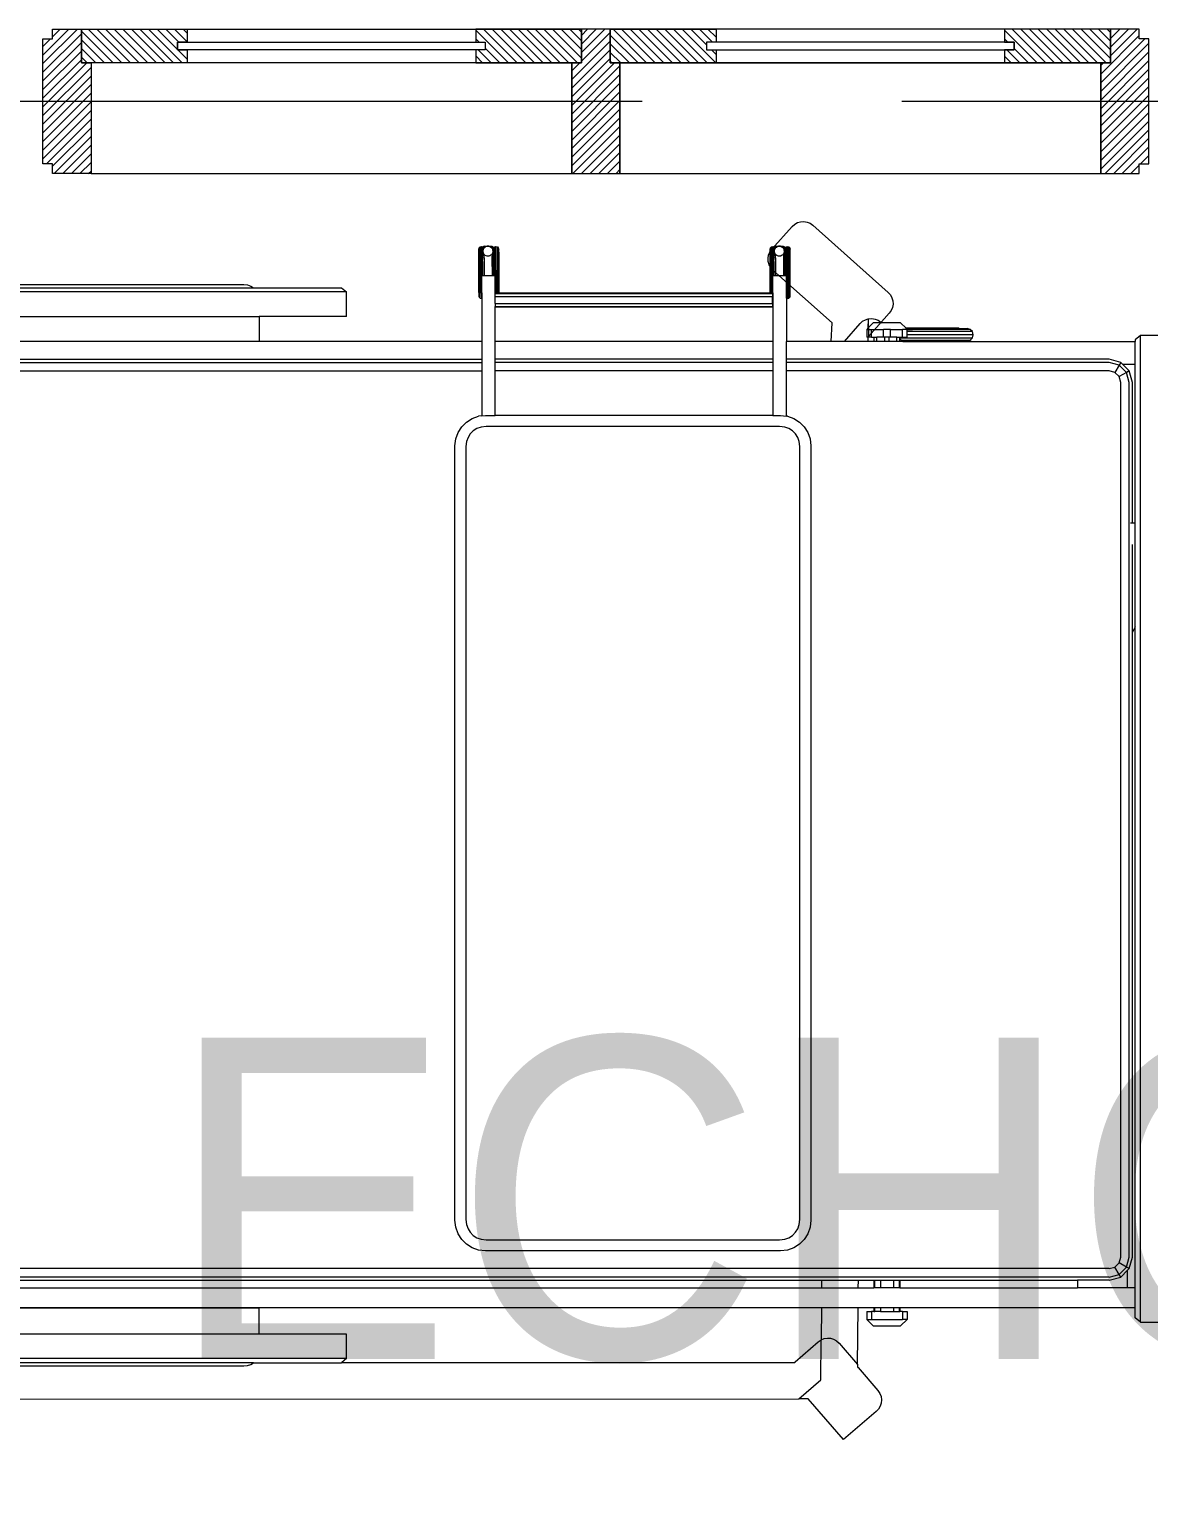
# Model space of a CAD drawing. Header units: millimetres. Extents: x -280308 to 6402717, y -14 to 2073074.
# Drawn here: x 28180 to 29344, y 755531 to 757049 of the extents above; entities that cross this region are included whole.
import ezdxf
from ezdxf.enums import TextEntityAlignment as Align

# ---------------------------------------------------------------- set-up
doc = ezdxf.new("R2010")
doc.units = ezdxf.units.MM
doc.linetypes.add('ACAD_ISO08W100', pattern=[36, 24, -3, 6, -3])
doc.layers.get('0').update_dxf_attribs({"lineweight": 0})
for name, color, linetype, lineweight in [('_Door & Window', 1, 'Continuous', 0), ('A-ANNOTATION', 144, 'Continuous', 0), ('A-Furn', 250, 'Continuous', 0), ('A-FURN-EQPM', 177, 'Continuous', 0)]:
    doc.layers.add(name, color=color, linetype=linetype, lineweight=lineweight)
doc.layers.add('A-TEXT', color=254, linetype='Continuous')
doc.styles.add('Annotative', font='arial.ttf', dxfattribs={"height": 1.25})
doc.styles.get("Standard").update_dxf_attribs({"font": 'arial.ttf'})
pattern_1 = [(315, (-30281.9954, -3445.239), (4.490128, 4.490128), [])]
pattern_2 = [(315, (-30681.9954, -2840.6916), (4.490128, 4.490128), [])]

# ---------------------------------------------------------------- blocks, each defined once
blk = doc.blocks.new('*U539')
at = {"layer": 'A-ANNOTATION', "linetype": 'ACAD_ISO08W100', "ltscale": 0.25}
blk.add_lwpolyline([(0, -7.6411), (0, -228.3482)], dxfattribs=at)
at = {"layer": 'A-TEXT'}
blk.add_attdef('N', text='', height=0.9, dxfattribs=at).set_placement((0, 2.75), align=Align.MIDDLE_CENTER)
blk = doc.blocks.new('A$Cf37525da')
at = {"color": 124, "xscale": -360.0000000000001, "yscale": 360.0000000000001, "zscale": 360.0000000000001, "rotation": 270}
blk.add_blockref('*U539', (4643.8, 0), dxfattribs=at)
blk = doc.blocks.new('A$C89b419f8')
at = {"color": 0, "linetype": 'ByBlock', "lineweight": -2}
for p, q in [((1687.2, 1394.8), (1690.2, 1396.5)), ((1690.2, 1396.5), (1693.4, 1397.4)), ((1693.4, 1397.4), (1696.8, 1397.6)), ((1696.8, 1397.6), (1700.1, 1397.1)), ((1700.1, 1397.1), (1703.3, 1395.8)), ((1663.4, 1368.8), (1684.5, 1392.5)), ((1684.5, 1392.5), (1687.2, 1394.8)), ((1703.3, 1395.8), (1706.2, 1393.7)), ((1706.2, 1393.7), (1784.4, 1324)), ((1358.6, 1365.8), (1358.3, 1365.6)), ((1358.6, 1369), (1359, 1370.2)), ((1358.6, 1368.9), (1358.6, 1369)), ((1358.6, 1368.8), (1358.6, 1368.9)), ((1358.6, 1365.8), (1358.6, 1368.8)), ((1358.7, 1324), (1358.6, 1365.8)), ((1359, 1370.3), (1360, 1371.3)), ((1359, 1370.2), (1359, 1370.3)), ((1359.1, 1319.3), (1359, 1370.2)), ((1360, 1371.3), (1361.4, 1371.7)), ((1360.1, 1318.1), (1360, 1371.3)), ((1361.4, 1323.4), (1361.4, 1371.7)), ((1361.4, 1371.7), (1362.7, 1371.3)), ((1362.7, 1371.3), (1363, 1371.1)), ((1362.8, 1341.6), (1362.7, 1371.3)), ((1364.2, 1372.1), (1363, 1371.2)), ((1363, 1371.2), (1363, 1371.1)), ((1363, 1371.1), (1363, 1371)), ((1363, 1370.2), (1363, 1370.9)), ((1363, 1369.8), (1363, 1368.7)), ((1363, 1368.2), (1363, 1361.6)), ((1363.2, 1367.8), (1363.5, 1368.8)), ((1363.2, 1366.9), (1363.2, 1367.8)), ((1363.2, 1366.9), (1363.2, 1366.8)), ((1363.3, 1365.8), (1363.2, 1366.8)), ((1363.5, 1364.9), (1363.3, 1365.8)), ((1363.5, 1368.8), (1364, 1369.7)), ((1364.2, 1369.9), (1364, 1369.7)), ((1364.2, 1372.1), (1372.4, 1372.1)), ((1364.2, 1370), (1364.2, 1372.1)), ((1364.2, 1370), (1364.7, 1370.5)), ((1364.2, 1369.9), (1364.7, 1370.5)), ((1364.2, 1369.9), (1364.2, 1370)), ((1364.7, 1370.5), (1365.4, 1371.1)), ((1366.3, 1371.6), (1365.4, 1371.1)), ((1367.3, 1371.9), (1366.3, 1371.6)), ((1368.3, 1372), (1367.3, 1371.9)), ((1369.3, 1371.9), (1368.3, 1372)), ((1369.3, 1371.9), (1370.3, 1371.6)), ((1370.3, 1371.6), (1371.2, 1371.1)), ((1371.2, 1371.1), (1372, 1370.5)), ((1372, 1370.5), (1372.4, 1369.9)), ((1372.4, 1372.1), (1373.7, 1371.2)), ((1372.4, 1372.1), (1372.4, 1371.6)), ((1372.4, 1370), (1372.4, 1371.6)), ((1372.4, 1369.9), (1372.4, 1370)), ((1372.6, 1369.7), (1372.4, 1370)), ((1372.4, 1369.9), (1372.6, 1369.7)), ((1372.6, 1369.7), (1373.1, 1368.8)), ((1373.1, 1368.8), (1373.4, 1367.9)), ((1373.4, 1365.8), (1373.1, 1364.9)), ((1373.5, 1366.8), (1373.4, 1367.9)), ((1373.5, 1366.8), (1373.4, 1365.8)), ((1373.7, 1366.4), (1373.7, 1371.2)), ((1373.7, 1341.6), (1373.7, 1366.4)), ((1373.7, 1366.4), (1373.9, 1366.4)), ((1373.9, 1369), (1374.3, 1370.2)), ((1373.9, 1366.4), (1373.9, 1369)), ((1373.9, 1341.6), (1373.9, 1366.4)), ((1374.3, 1370.4), (1375.3, 1371.4)), ((1374.3, 1370.2), (1374.3, 1370.4)), ((1374.3, 1341.6), (1374.3, 1370.2)), ((1375.3, 1371.4), (1376.6, 1371.7)), ((1375.3, 1341.6), (1375.3, 1371.4)), ((1376.6, 1371.7), (1378, 1371.4)), ((1376.7, 1323.3), (1376.6, 1371.7)), ((1378, 1371.4), (1379, 1370.4)), ((1378.1, 1323.3), (1378, 1371.4)), ((1379, 1370.2), (1379, 1370.4)), ((1379.1, 1323.3), (1379, 1370.2)), ((1379, 1370.2), (1379.4, 1369)), ((1379.4, 1369), (1379.4, 1368.9)), ((1379.4, 1368.9), (1379.4, 1368.8)), ((1379.4, 1365.7), (1379.4, 1368.8)), ((1379.4, 1365.7), (1379.5, 1324.1)), ((1379.4, 1365.7), (1379.5, 1365.7)), ((1660, 1362.7), (1661.3, 1365.9)), ((1661.3, 1365.9), (1663.4, 1368.8)), ((1661.6, 1365.8), (1661.3, 1365.6)), ((1661.6, 1369), (1662, 1370.2)), ((1661.7, 1368.9), (1661.6, 1369)), ((1661.6, 1368.8), (1661.7, 1368.9)), ((1661.6, 1365.8), (1661.6, 1368.8)), ((1661.7, 1324), (1661.6, 1365.8)), ((1662, 1370.3), (1663, 1371.3)), ((1662, 1370.3), (1662, 1370.2)), ((1662.1, 1323.3), (1662, 1370.2)), ((1663, 1371.3), (1664.4, 1371.7)), ((1663.1, 1323.3), (1663, 1371.3)), ((1664.4, 1323.4), (1664.4, 1371.7)), ((1664.4, 1371.7), (1665.7, 1371.3)), ((1665.8, 1341.6), (1665.7, 1371.3)), ((1665.7, 1371.3), (1666, 1371.1)), ((1667.2, 1372.1), (1666, 1371.2)), ((1666, 1371.2), (1666, 1371.1)), ((1666, 1371.1), (1666, 1370.9)), ((1666, 1370.2), (1666, 1370.9)), ((1666, 1369.8), (1666, 1368.7)), ((1666, 1368.2), (1666, 1361.6)), ((1666.2, 1366.9), (1666.3, 1367.8)), ((1666.2, 1366.9), (1666.2, 1366.8)), ((1666.3, 1365.8), (1666.2, 1366.8)), ((1666.3, 1367.8), (1666.6, 1368.8)), ((1666.6, 1364.9), (1666.3, 1365.8)), ((1666.6, 1368.8), (1667, 1369.7)), ((1667.2, 1369.9), (1667, 1369.7)), ((1667.2, 1370), (1667.2, 1372.1)), ((1667.2, 1372.1), (1675.4, 1372.1)), ((1667.2, 1369.9), (1667.7, 1370.5)), ((1667.2, 1370), (1667.7, 1370.5)), ((1667.2, 1369.9), (1667.2, 1370)), ((1667.7, 1370.5), (1668.5, 1371.1)), ((1669.3, 1371.6), (1668.5, 1371.1)), ((1670.3, 1371.9), (1669.3, 1371.6)), ((1671.3, 1372), (1670.3, 1371.9)), ((1672.3, 1371.9), (1671.3, 1372)), ((1672.3, 1371.9), (1673.3, 1371.6)), ((1673.3, 1371.6), (1674.2, 1371.1)), ((1674.2, 1371.1), (1675, 1370.5)), ((1675, 1370.5), (1675.5, 1369.9)), ((1675.4, 1372.1), (1676.7, 1371.2)), ((1675.4, 1372.1), (1675.4, 1371.6)), ((1675.5, 1370), (1675.4, 1371.6)), ((1675.5, 1369.9), (1675.5, 1370)), ((1675.6, 1369.7), (1675.5, 1370)), ((1675.5, 1369.9), (1675.6, 1369.7)), ((1675.6, 1369.7), (1676.1, 1368.8)), ((1676.1, 1368.8), (1676.4, 1367.9)), ((1676.4, 1365.8), (1676.1, 1364.9)), ((1676.5, 1366.8), (1676.4, 1367.9)), ((1676.5, 1366.8), (1676.4, 1365.8)), ((1676.7, 1366.4), (1676.7, 1371.2)), ((1676.7, 1341.6), (1676.7, 1366.4)), ((1676.7, 1366.4), (1676.9, 1366.4)), ((1676.9, 1369), (1677.3, 1370.2)), ((1676.9, 1368.9), (1676.9, 1369)), ((1676.9, 1368.9), (1676.9, 1368.8)), ((1676.9, 1366.4), (1676.9, 1368.8)), ((1677, 1341.6), (1676.9, 1366.4)), ((1677.3, 1370.4), (1678.3, 1371.4)), ((1677.3, 1370.2), (1677.3, 1370.4)), ((1677.3, 1341.6), (1677.3, 1370.2)), ((1678.3, 1371.4), (1679.7, 1371.7)), ((1678.3, 1341.6), (1678.3, 1371.4)), ((1679.7, 1317.8), (1679.7, 1371.7)), ((1679.7, 1371.7), (1681, 1371.4)), ((1681.1, 1318.1), (1681, 1371.4)), ((1681, 1371.4), (1682, 1370.4)), ((1682, 1370.4), (1682, 1370.2)), ((1682.1, 1319.3), (1682, 1370.2)), ((1682, 1370.2), (1682.4, 1369)), ((1682.4, 1365.7), (1682.4, 1369)), ((1682.5, 1324.1), (1682.4, 1365.7)), ((1682.4, 1365.7), (1682.5, 1365.7)), ((1358.3, 1365.6), (1358.3, 1324.1)), ((1363, 1358.1), (1363, 1360.2)), ((1363, 1354), (1363, 1356)), ((1363, 1349.6), (1363, 1351.1)), ((1364, 1364), (1363.5, 1364.9)), ((1364.1, 1363.8), (1364, 1364)), ((1364.2, 1360), (1364.1, 1363.8)), ((1364.7, 1363.2), (1364.1, 1363.8)), ((1364.2, 1360), (1364.3, 1341.6)), ((1365.5, 1362.5), (1364.7, 1363.2)), ((1366.3, 1362.1), (1365.5, 1362.5)), ((1367.3, 1361.8), (1366.3, 1362.1)), ((1368.3, 1361.7), (1367.3, 1361.8)), ((1369.3, 1361.8), (1368.3, 1361.7)), ((1370.3, 1362.1), (1369.3, 1361.8)), ((1371.2, 1362.6), (1370.3, 1362.1)), ((1372, 1363.2), (1371.2, 1362.6)), ((1372.6, 1363.9), (1372, 1363.2)), ((1372.6, 1363.9), (1372.4, 1360)), ((1372.4, 1360), (1372.5, 1341.6)), ((1373.1, 1364.9), (1372.6, 1364)), ((1372.6, 1364), (1372.6, 1363.9)), ((1379.6, 1324.2), (1379.5, 1365.7)), ((1659.5, 1359.4), (1660, 1362.7)), ((1659.7, 1356), (1659.5, 1359.4)), ((1660.6, 1352.7), (1659.7, 1356)), ((1662.3, 1349.7), (1660.6, 1352.7)), ((1661.3, 1365.6), (1661.3, 1324.1)), ((1666, 1358.1), (1666, 1360.2)), ((1666, 1354), (1666, 1356)), ((1666, 1349.6), (1666, 1351.1)), ((1667, 1364), (1666.6, 1364.9)), ((1667.2, 1363.8), (1667, 1364)), ((1667.7, 1363.2), (1667.2, 1363.8)), ((1667.2, 1360), (1667.2, 1363.8)), ((1667.2, 1360), (1667.3, 1341.6)), ((1668.5, 1362.5), (1667.7, 1363.2)), ((1669.4, 1362.1), (1668.5, 1362.5)), ((1670.3, 1361.8), (1669.4, 1362.1)), ((1671.3, 1361.7), (1670.3, 1361.8)), ((1672.3, 1361.8), (1671.3, 1361.7)), ((1673.3, 1362.1), (1672.3, 1361.8)), ((1674.2, 1362.6), (1673.3, 1362.1)), ((1675, 1363.2), (1674.2, 1362.6)), ((1675.6, 1363.9), (1675, 1363.2)), ((1675.6, 1363.9), (1675.5, 1360)), ((1675.5, 1360), (1675.5, 1341.6)), ((1676.1, 1364.9), (1675.6, 1364)), ((1675.6, 1364), (1675.6, 1363.9)), ((1682.6, 1324.2), (1682.5, 1365.7)), ((1361.7, 1323.4), (1361.7, 1341.6)), ((1361.7, 1341.6), (1362.8, 1341.6)), ((1362.8, 1341.6), (1363.1, 1341.6)), ((1363.1, 1341.6), (1364.3, 1341.6)), ((1364.3, 1341.6), (1372.5, 1341.6)), ((1372.5, 1341.6), (1373.7, 1341.6)), ((1373.7, 1341.6), (1373.9, 1341.6)), ((1373.9, 1341.6), (1374.3, 1341.6)), ((1374.3, 1341.6), (1375.3, 1341.6)), ((1375.3, 1341.6), (1375.8, 1341.6)), ((1375.8, 1323.3), (1375.8, 1341.6)), ((1664.6, 1347.1), (1662.3, 1349.7)), ((1664.5, 1323.4), (1664.5, 1341.6)), ((1664.5, 1341.6), (1665.8, 1341.6)), ((1726.1, 1292.3), (1664.6, 1347.1)), ((1665.8, 1341.6), (1666.1, 1341.6)), ((1666.1, 1341.6), (1667.3, 1341.6)), ((1667.3, 1341.6), (1675.5, 1341.6)), ((1675.5, 1341.6), (1676.7, 1341.6)), ((1676.7, 1341.6), (1677, 1341.6)), ((1677, 1341.6), (1677.3, 1341.6)), ((1677.3, 1341.6), (1678.3, 1341.6)), ((1678.3, 1341.6), (1678.6, 1341.6)), ((1678.6, 1318.1), (1678.6, 1341.6)), ((1221.1, 1324.5), (472.7, 1324.5)), ((603.3, 1328.6), (1124.3, 1328.6)), ((613.1, 1332.1), (1114.4, 1332.1)), ((1114.4, 1332.1), (1118.1, 1331.7)), ((1118.1, 1331.7), (1121.5, 1330.5)), ((1121.5, 1330.5), (1124.3, 1328.6)), ((1124.3, 1328.6), (1215.8, 1328.6)), ((1215.8, 1328.6), (1221.1, 1324.5)), ((1221.1, 1299), (1221.1, 1324.5)), ((1358.3, 1324.1), (1358.7, 1324)), ((1358.7, 1324), (1358.7, 1320.5)), ((1358.7, 1320.5), (1359.1, 1319.3)), ((1361.4, 1323.4), (1361.7, 1323.4)), ((1361.4, 1323.2), (1361.4, 1323.4)), ((1361.7, 1323.2), (1361.4, 1323.2)), ((1361.4, 1323.2), (1361.4, 1317.8)), ((1361.7, 1323.4), (1361.7, 1323.2)), ((1361.7, 1323.2), (1361.7, 1317.8)), ((1375.8, 1322.9), (1375.8, 1323.3)), ((1376.7, 1323.3), (1375.8, 1323.3)), ((1375.8, 1319.8), (1375.8, 1322.9)), ((1375.8, 1322.9), (1664.3, 1322.9)), ((1378.1, 1323.3), (1376.7, 1323.3)), ((1379.1, 1323.3), (1378.1, 1323.3)), ((1379.5, 1323.3), (1379.1, 1323.3)), ((1379.5, 1324.1), (1379.6, 1324.2)), ((1379.5, 1323.3), (1379.5, 1324.1)), ((1661.7, 1323.3), (1379.5, 1323.3)), ((1661.3, 1324.1), (1661.7, 1324)), ((1661.7, 1323.3), (1661.7, 1324)), ((1662.1, 1323.3), (1661.7, 1323.3)), ((1663.1, 1323.3), (1662.1, 1323.3)), ((1664.3, 1323.3), (1663.1, 1323.3)), ((1664.3, 1322.9), (1664.3, 1323.3)), ((1664.3, 1322.9), (1664.3, 1319.8)), ((1664.4, 1323.2), (1664.4, 1323.4)), ((1664.4, 1323.4), (1664.5, 1323.4)), ((1664.4, 1317.8), (1664.4, 1323.2)), ((1664.5, 1323.2), (1664.4, 1323.2)), ((1664.5, 1323.4), (1664.5, 1323.2)), ((1664.5, 1323.2), (1664.5, 1317.8)), ((1682.1, 1319.3), (1682.5, 1320.5)), ((1682.5, 1324.1), (1682.6, 1324.2)), ((1682.5, 1320.5), (1682.5, 1324.1)), ((1784.4, 1324), (1786.7, 1321.4)), ((1786.7, 1321.4), (1788.4, 1318.4)), ((1359.1, 1319.3), (1359.1, 1319.1)), ((1359.1, 1319.1), (1360.1, 1318.1)), ((1360.1, 1318.1), (1361.4, 1317.8)), ((1361.4, 1317.8), (1361.7, 1317.8)), ((1361.7, 1317.8), (1361.7, 1272.9)), ((1375.8, 1312.6), (1375.8, 1319.8)), ((1375.8, 1319.8), (1664.3, 1319.8)), ((1375.8, 1312.6), (1375.8, 1309.4)), ((1375.8, 1312.6), (1664.3, 1312.6)), ((1375.8, 1309), (1375.8, 1309.4)), ((1375.8, 1309.4), (1664.3, 1309.4)), ((1375.8, 1272.9), (1375.8, 1309)), ((1375.8, 1309), (1664.3, 1309)), ((1664.3, 1317.8), (1664.3, 1319.8)), ((1664.3, 1312.6), (1664.3, 1317.8)), ((1664.3, 1317.8), (1664.4, 1317.8)), ((1664.3, 1312.6), (1664.3, 1309.4)), ((1664.3, 1309), (1664.3, 1309.4)), ((1664.4, 1317.8), (1664.5, 1317.8)), ((1664.5, 1317.8), (1664.5, 1272.9)), ((1678.6, 1318.1), (1678.6, 1272.9)), ((1678.6, 1318.1), (1679.7, 1317.8)), ((1679.7, 1317.8), (1681.1, 1318.1)), ((1681.1, 1318.1), (1682.1, 1319.1)), ((1682.1, 1319.3), (1682.1, 1319.1)), ((1787.7, 1305.3), (1785.6, 1302.4)), ((1788.9, 1308.4), (1787.7, 1305.3)), ((1788.4, 1318.4), (1789.3, 1315.1)), ((1789.5, 1311.8), (1788.9, 1308.4)), ((1789.3, 1315.1), (1789.5, 1311.8)), ((597.2, 1299), (1130.4, 1299)), ((1221.1, 1299), (1130.4, 1299)), ((1130.4, 1299), (1130.4, 1272.9)), ((1725.2, 1272.9), (1726.1, 1292.3)), ((1739, 1272.9), (1755.3, 1291.6)), ((1755.3, 1291.6), (1757.9, 1293.9)), ((1757.9, 1293.9), (1760.9, 1295.6)), ((1760.9, 1295.6), (1763.5, 1296.4)), ((1763.5, 1296.4), (1763.4, 1286.7)), ((1769, 1292.3), (1763.4, 1286.7)), ((1763.5, 1296.4), (1764.1, 1296.6)), ((1763.5, 1296.4), (1764, 1278.2)), ((1764.1, 1296.6), (1767.5, 1296.8)), ((1785.6, 1302.4), (1764.5, 1278.6)), ((1767.5, 1296.8), (1770.8, 1296.3)), ((1777.8, 1292.3), (1769, 1292.3)), ((1770.8, 1296.3), (1774, 1295)), ((1774, 1295), (1776.9, 1293)), ((1776.9, 1293), (1777.8, 1292.3)), ((1797.3, 1292.3), (1777.8, 1292.3)), ((1803, 1286.7), (1797.3, 1292.3)), ((1763.4, 1286.7), (1762.2, 1285.5)), ((1762.2, 1285.5), (1767.1, 1285.5)), ((1762.2, 1285.5), (1762.2, 1277.5)), ((1763.3, 1277.5), (1762.2, 1277.5)), ((1763.3, 1277.5), (1763.3, 1272.9)), ((1767.1, 1277.5), (1763.3, 1277.5)), ((1764, 1278.2), (1764.5, 1278.6)), ((1767.1, 1285.5), (1779.5, 1285.5)), ((1767.1, 1277.5), (1767.1, 1285.5)), ((1767.1, 1277.5), (1769.7, 1277.5)), ((1769.7, 1277.5), (1772.8, 1277.5)), ((1769.7, 1277.5), (1769.7, 1272.9)), ((1779.5, 1277.5), (1772.8, 1277.5)), ((1772.8, 1272.9), (1772.8, 1277.5)), ((1779.5, 1277.5), (1779.5, 1285.5)), ((1786.8, 1285.5), (1779.5, 1285.5)), ((1780.8, 1277.5), (1779.5, 1277.5)), ((1785.5, 1277.5), (1780.8, 1277.5)), ((1780.8, 1272.9), (1780.8, 1277.5)), ((1786.8, 1277.5), (1785.5, 1277.5)), ((1785.5, 1272.9), (1785.5, 1277.5)), ((1786.8, 1285.5), (1799.3, 1285.5)), ((1786.8, 1277.5), (1786.8, 1285.5)), ((1793.5, 1277.5), (1786.8, 1277.5)), ((1793.5, 1277.5), (1796.7, 1277.5)), ((1793.5, 1272.9), (1793.5, 1277.5)), ((1796.7, 1276.7), (1796.7, 1277.5)), ((1796.7, 1277.5), (1799.3, 1277.5)), ((1796.7, 1276.7), (1872.1, 1276.7)), ((1796.7, 1275.8), (1796.7, 1276.7)), ((1796.7, 1275.8), (1798.2, 1274.4)), ((1796.7, 1272.9), (1796.7, 1275.8)), ((1799.3, 1277.5), (1799.3, 1285.5)), ((1802.9, 1285.5), (1799.3, 1285.5)), ((1799.3, 1277.5), (1804.2, 1277.5)), ((1804.1, 1285.5), (1802.9, 1285.5)), ((1858, 1286.7), (1803, 1286.7)), ((1803.3, 1286.4), (1803, 1286.7)), ((1803.3, 1286.4), (1858.2, 1286.4)), ((1804.1, 1285.5), (1803.3, 1286.4)), ((1804.2, 1285.5), (1804.1, 1285.5)), ((1804.2, 1283.2), (1804.2, 1285.5)), ((1804.2, 1285.5), (1809.7, 1285.5)), ((1872.1, 1283.2), (1804.2, 1283.2)), ((1804.2, 1280), (1804.2, 1283.2)), ((1873, 1280), (1804.2, 1280)), ((1804.2, 1277.5), (1804.2, 1280)), ((1869.8, 1285.5), (1809.7, 1285.5)), ((1858.2, 1286.4), (1858, 1286.7)), ((1858.2, 1286.4), (1866.6, 1286.4)), ((1869.8, 1285.5), (1866.6, 1286.4)), ((1872.1, 1283.2), (1869.8, 1285.5)), ((1869.8, 1274.4), (1872.1, 1276.7)), ((1873, 1280), (1872.1, 1283.2)), ((1872.1, 1276.7), (1873, 1280)), ((2047, 1279.1), (2041.3, 1274.6)), ((2072, 1279.1), (2047, 1279.1)), ((2047, 253.4), (2047, 1279.1)), ((1130.4, 1272.9), (597.2, 1272.9)), ((1361.7, 1272.9), (1130.4, 1272.9)), ((1361.7, 1272.9), (1361.7, 1254.5)), ((1664.5, 1272.9), (1375.8, 1272.9)), ((1375.8, 1254.5), (1375.8, 1272.9)), ((1664.5, 1272.9), (1664.5, 1254.5)), ((1678.6, 1254.5), (1678.6, 1272.9)), ((1725.2, 1272.9), (1678.6, 1272.9)), ((1739, 1272.9), (1725.2, 1272.9)), ((1763.3, 1272.9), (1739, 1272.9)), ((1769.7, 1272.9), (1763.3, 1272.9)), ((1772.8, 1272.9), (1769.7, 1272.9)), ((1780.8, 1272.9), (1772.8, 1272.9)), ((1785.5, 1272.9), (1780.8, 1272.9)), ((1793.5, 1272.9), (1785.5, 1272.9)), ((1796.7, 1272.9), (1793.5, 1272.9)), ((1800, 1272.9), (1796.7, 1272.9)), ((1798.2, 1274.4), (1869.8, 1274.4)), ((1798.2, 1274.4), (1799.2, 1273.5)), ((1799.2, 1273.5), (1859.8, 1273.5)), ((1799.2, 1273.5), (1799.8, 1273)), ((1859.8, 1273), (1799.8, 1273)), ((1799.8, 1273), (1800, 1272.9)), ((1800, 1272.9), (1871.2, 1272.9)), ((1859.8, 1273), (1859.8, 1273.5)), ((1866.6, 1273.5), (1859.8, 1273.5)), ((1871.1, 1273), (1859.8, 1273)), ((1866.6, 1273.5), (1869.8, 1274.4)), ((1871.2, 1272.9), (1871.1, 1273)), ((1871.2, 1272.9), (2041.3, 1272.9)), ((2041.3, 1274.6), (2041.3, 1272.9)), ((2041.3, 1249.5), (2041.3, 1272.9)), ((88.7, 1254.5), (1361.7, 1254.5)), ((88.7, 1251.2), (1361.7, 1251.2)), ((1361.7, 1254.5), (1361.7, 1251.2)), ((1361.7, 1251.2), (1361.7, 1242.4)), ((1375.8, 1251.2), (1375.8, 1254.5)), ((1664.5, 1254.5), (1375.8, 1254.5)), ((1375.8, 1242.4), (1375.8, 1251.2)), ((1664.5, 1251.2), (1375.8, 1251.2)), ((1664.5, 1254.5), (1664.5, 1251.2)), ((1664.5, 1251.2), (1664.5, 1242.4)), ((1678.6, 1251.2), (1678.6, 1254.5)), ((2014.2, 1254.5), (1678.6, 1254.5)), ((1678.6, 1242.4), (1678.6, 1251.2)), ((2014.2, 1251.2), (1678.6, 1251.2)), ((2026.3, 1251.2), (2014.2, 1254.5)), ((2024.7, 1248.4), (2014.2, 1251.2)), ((2024.7, 1248.4), (2020.3, 1240.8)), ((2026.3, 1251.2), (2024.7, 1248.4)), ((2032.3, 1240.8), (2024.7, 1248.4)), ((2028, 1249.5), (2026.3, 1251.2)), ((2028, 1249.5), (2041.3, 1249.5)), ((2035.1, 1242.4), (2028, 1249.5)), ((2041.3, 1084.4), (2041.3, 1249.5)), ((88.7, 1242.4), (1361.7, 1242.4)), ((1361.7, 1242.4), (1361.7, 1195.7)), ((1375.8, 1196.1), (1375.8, 1242.4)), ((1664.5, 1242.4), (1375.8, 1242.4)), ((1664.5, 1242.4), (1664.5, 1196.1)), ((1678.6, 1195.4), (1678.6, 1242.4)), ((2014.2, 1242.4), (1678.6, 1242.4)), ((2020.3, 1240.8), (2014.2, 1242.4)), ((2024.7, 1236.4), (2020.3, 1240.8)), ((2032.3, 1240.8), (2024.7, 1236.4)), ((2026.3, 1230.3), (2024.7, 1236.4)), ((2026.3, 321.1), (2026.3, 1230.3)), ((2035.1, 1242.4), (2032.3, 1240.8)), ((2035.1, 1230.3), (2032.3, 1240.8)), ((2038.4, 1230.3), (2035.1, 1242.4)), ((2035.1, 321.1), (2035.1, 1230.3)), ((2038.4, 1084.4), (2038.4, 1230.3)), ((1337.1, 1178.3), (1340.9, 1184.2)), ((1340.9, 1184.2), (1345.8, 1189.1)), ((1345.8, 1189.1), (1351.7, 1192.9)), ((1351.7, 1192.9), (1358.4, 1195.3)), ((1361.1, 1184), (1356.8, 1182.5)), ((1361.7, 1195.7), (1358.4, 1195.3)), ((1366.4, 1184.6), (1361.1, 1184)), ((1361.7, 1195.7), (1365.7, 1196.1)), ((1365.7, 1196.1), (1375.8, 1196.1)), ((1671.6, 1184.6), (1366.4, 1184.6)), ((1664.5, 1196.1), (1375.8, 1196.1)), ((1664.5, 1196.1), (1672.3, 1196.1)), ((1676.9, 1184), (1671.6, 1184.6)), ((1672.3, 1196.1), (1678.6, 1195.4)), ((1681.2, 1182.5), (1676.9, 1184)), ((1679.6, 1195.3), (1678.6, 1195.4)), ((1679.6, 1195.3), (1686.3, 1192.9)), ((1686.3, 1192.9), (1692.2, 1189.1)), ((1692.2, 1189.1), (1697.1, 1184.2)), ((1697.1, 1184.2), (1700.9, 1178.3)), ((1333.9, 1164.3), (1334.7, 1171.6)), ((1334.7, 1171.6), (1337.1, 1178.3)), ((1346, 1168.9), (1345.4, 1163.6)), ((1347.5, 1173.2), (1346, 1168.9)), ((1349.9, 1176.9), (1347.5, 1173.2)), ((1353, 1180.1), (1349.9, 1176.9)), ((1356.8, 1182.5), (1353, 1180.1)), ((1685, 1180.1), (1681.2, 1182.5)), ((1688.1, 1176.9), (1685, 1180.1)), ((1690.5, 1173.2), (1688.1, 1176.9)), ((1692, 1168.9), (1690.5, 1173.2)), ((1692.6, 1163.6), (1692, 1168.9)), ((1700.9, 1178.3), (1703.3, 1171.6)), ((1703.3, 1171.6), (1704.1, 1164.3)), ((1333.9, 359.4), (1333.9, 1164.3)), ((1345.4, 1163.6), (1345.4, 360.1)), ((1692.6, 360.1), (1692.6, 1163.6)), ((1704.1, 1164.3), (1704.1, 359.4)), ((2036.5, 1084.4), (2038.4, 1084.4)), ((2038.4, 1084.4), (2041.3, 1084.4)), ((2041.3, 976.2), (2041.3, 1084.4)), ((2038.4, 970.7), (2038.4, 1061.9)), ((2041.3, 976.2), (2038.4, 970.7)), ((2041.3, 289.2), (2041.3, 976.2)), ((2038.4, 321.1), (2038.4, 970.7)), ((1334.7, 352.1), (1333.9, 359.4)), ((1337.1, 345.4), (1334.7, 352.1)), ((1345.4, 360.1), (1346, 354.8)), ((1346, 354.8), (1347.5, 350.5)), ((1347.5, 350.5), (1349.9, 346.8)), ((1688.1, 346.8), (1690.5, 350.5)), ((1690.5, 350.5), (1692, 354.8)), ((1692, 354.8), (1692.6, 360.1)), ((1703.3, 352.1), (1700.9, 345.4)), ((1704.1, 359.4), (1703.3, 352.1)), ((1340.9, 339.5), (1337.1, 345.4)), ((1345.8, 334.6), (1340.9, 339.5)), ((1351.7, 330.8), (1345.8, 334.6)), ((1349.9, 346.8), (1353, 343.6)), ((1353, 343.6), (1356.8, 341.2)), ((1356.8, 341.2), (1361.1, 339.7)), ((1361.1, 339.7), (1366.4, 339.1)), ((1366.4, 339.1), (1671.6, 339.1)), ((1671.6, 339.1), (1676.9, 339.7)), ((1676.9, 339.7), (1681.2, 341.2)), ((1681.2, 341.2), (1685, 343.6)), ((1685, 343.6), (1688.1, 346.8)), ((1692.2, 334.6), (1686.3, 330.8)), ((1697.1, 339.5), (1692.2, 334.6)), ((1700.9, 345.4), (1697.1, 339.5)), ((1358.4, 328.4), (1351.7, 330.8)), ((1365.7, 327.6), (1358.4, 328.4)), ((1672.3, 327.6), (1365.7, 327.6)), ((1679.6, 328.4), (1672.3, 327.6)), ((1686.3, 330.8), (1679.6, 328.4)), ((2024.7, 315.1), (2026.3, 321.1)), ((2032.3, 310.7), (2035.1, 321.1)), ((2035.1, 309.1), (2038.4, 321.1)), ((2014.2, 309.1), (88.7, 309.1)), ((2014.2, 309.1), (2020.3, 310.7)), ((2020.3, 310.7), (2024.7, 315.1)), ((2024.7, 303), (2020.3, 310.7)), ((2032.3, 310.7), (2024.7, 315.1)), ((2024.7, 303), (2032.3, 310.7)), ((2026.3, 300.2), (2033.5, 307.4)), ((2035.1, 309.1), (2032.3, 310.7)), ((2033.5, 307.4), (2035.1, 309.1)), ((2033.5, 289.2), (2033.5, 307.4)), ((2014.2, 300.2), (88.7, 300.2)), ((439.6, 297), (1715.4, 297)), ((439.6, 289.2), (1715.3, 289.2)), ((1715.3, 289.2), (1715.4, 297)), ((1715.3, 289.2), (1753.4, 289.2)), ((1715.4, 297), (1753.5, 297)), ((1753.4, 289.2), (1753.5, 297)), ((1753.4, 289.2), (1769.7, 289.2)), ((1753.5, 297), (1769.7, 297)), ((1769.7, 297), (1770.5, 297)), ((1769.7, 297), (1769.7, 289.2)), ((1770.5, 289.2), (1769.7, 289.2)), ((1770.5, 297), (1776.4, 297)), ((1770.5, 289.2), (1770.5, 297)), ((1776.4, 289.2), (1770.5, 289.2)), ((1776.4, 297), (1789.9, 297)), ((1776.4, 297), (1776.4, 289.2)), ((1789.9, 289.2), (1776.4, 289.2)), ((1789.9, 297), (1795.8, 297)), ((1789.9, 297), (1789.9, 289.2)), ((1795.8, 289.2), (1789.9, 289.2)), ((1795.8, 297), (1796.7, 297)), ((1795.8, 297), (1795.8, 289.2)), ((1796.7, 289.2), (1795.8, 289.2)), ((1796.7, 297), (1981.2, 297)), ((1796.7, 297), (1796.7, 289.2)), ((1796.7, 289.2), (1981.2, 289.2)), ((1981.2, 297), (1981.2, 289.2)), ((2014.2, 297), (1981.2, 297)), ((2033.5, 289.2), (1981.2, 289.2)), ((2014.2, 300.2), (2024.7, 303)), ((2014.2, 297), (2026.3, 300.2)), ((2026.3, 300.2), (2024.7, 303)), ((2041.3, 289.2), (2033.5, 289.2)), ((2041.3, 268.7), (2041.3, 289.2)), ((439.6, 268.7), (1715.1, 268.7)), ((1130.4, 268), (597.2, 268)), ((1130.4, 240.9), (1130.4, 268)), ((1715.1, 268.7), (1714.8, 235.1)), ((1715.1, 268.7), (1753.2, 268.7)), ((1752.7, 209.5), (1753.2, 268.7)), ((1753.2, 268.7), (1769.7, 268.7)), ((1762.2, 264.5), (1767.1, 264.5)), ((1762.2, 264.5), (1762.2, 256.3)), ((1769.7, 264.5), (1767.1, 264.5)), ((1767.1, 264.5), (1767.1, 256.3)), ((1769.7, 268.7), (1770.5, 268.7)), ((1769.7, 268.7), (1769.7, 264.5)), ((1769.7, 264.5), (1770.5, 264.5)), ((1770.5, 268.7), (1776.4, 268.7)), ((1770.5, 264.5), (1770.5, 268.7)), ((1776.4, 264.5), (1770.5, 264.5)), ((1776.4, 268.7), (1789.9, 268.7)), ((1776.4, 268.7), (1776.4, 264.5)), ((1776.4, 264.5), (1789.9, 264.5)), ((1789.9, 268.7), (1795.8, 268.7)), ((1789.9, 268.7), (1789.9, 264.5)), ((1789.9, 264.5), (1795.8, 264.5)), ((1795.8, 268.7), (1796.7, 268.7)), ((1795.8, 268.7), (1795.8, 264.5)), ((1795.8, 264.5), (1796.7, 264.5)), ((1796.7, 268.7), (1981.2, 268.7)), ((1796.7, 268.7), (1796.7, 264.5)), ((1799.3, 264.5), (1796.7, 264.5)), ((1799.3, 264.5), (1804.2, 264.5)), ((1799.3, 264.5), (1799.3, 256.3)), ((1804.2, 264.5), (1804.2, 256.3)), ((1981.2, 268.7), (2033.5, 268.7)), ((2033.5, 268.7), (2041.3, 268.7)), ((2041.3, 257.9), (2041.3, 268.7)), ((1762.2, 256.3), (1767.1, 256.3)), ((1762.2, 256.3), (1769, 249.5)), ((1767.1, 256.3), (1799.3, 256.3)), ((1769, 249.5), (1797.3, 249.5)), ((1804.2, 256.3), (1797.3, 249.5)), ((1804.2, 256.3), (1799.3, 256.3)), ((2047, 253.4), (2041.3, 257.9)), ((2047, 253.4), (2072, 253.4)), ((1130.4, 240.9), (597.2, 240.9)), ((1221.1, 240.9), (1130.4, 240.9)), ((1221.1, 215.5), (1221.1, 240.9)), ((1687.8, 212.1), (1711.7, 233)), ((1711.7, 233), (1714.6, 235)), ((1714.4, 193.4), (1714.8, 235.1)), ((1714.6, 235), (1714.8, 235.1)), ((1714.8, 235.1), (1717.8, 236.3)), ((1717.8, 236.3), (1721.2, 236.8)), ((1721.2, 236.8), (1724.5, 236.6)), ((1724.5, 236.6), (1727.7, 235.6)), ((1727.7, 235.6), (1730.7, 233.9)), ((1730.7, 233.9), (1733.4, 231.6)), ((1733.4, 231.6), (1752.7, 209.5)), ((1221.1, 215.5), (472.7, 215.5)), ((1221.1, 215.5), (1216.2, 211.6)), ((1124.3, 211.3), (603.3, 211.3)), ((613.1, 207.9), (1114.4, 207.9)), ((1114.4, 207.9), (1118.1, 208.3)), ((1118.1, 208.3), (1121.5, 209.5)), ((1121.5, 209.5), (1124.3, 211.3)), ((1124.3, 211.3), (1215.8, 211.3)), ((1216.2, 211.6), (1215.8, 211.3)), ((1216.2, 211.6), (1687.4, 211.6)), ((1687.4, 211.7), (1687.5, 211.8)), ((1687.4, 211.6), (1687.4, 211.7)), ((1687.5, 211.8), (1687.6, 211.9)), ((1687.5, 211.8), (1687.5, 211.8)), ((1687.6, 211.9), (1687.7, 212)), ((1687.7, 212), (1687.8, 212.1)), ((1687.7, 212), (1687.7, 212)), ((1752.7, 209.5), (1752.6, 206.7)), ((1752.6, 206.7), (1752.7, 206.7)), ((1752.7, 206.7), (1752.8, 206.6)), ((1752.8, 206.6), (1752.9, 206.5)), ((1752.8, 206.6), (1752.8, 206.6)), ((1752.9, 206.5), (1753, 206.4)), ((1753, 206.4), (1753.1, 206.3)), ((1753, 206.4), (1753, 206.4)), ((1753.1, 206.3), (1773.8, 182.2)), ((1691.4, 173.6), (1714.4, 193.4)), ((1773.8, 182.2), (1775.8, 179.2)), ((550, 173.5), (1691.4, 173.6)), ((1701.1, 173.6), (1691.4, 173.6)), ((1738, 131.3), (1701.1, 173.6)), ((1775.8, 179.2), (1777, 176)), ((1777.2, 169.3), (1776.2, 166.1)), ((1777, 176), (1777.5, 172.7)), ((1777.5, 172.7), (1777.2, 169.3)), ((1772.1, 160.5), (1738, 131.3)), ((1774.5, 163.1), (1772.1, 160.5)), ((1776.2, 166.1), (1774.5, 163.1))]:
    blk.add_line(p, q, dxfattribs=at)
blk = doc.blocks.new('A$Ce288bb9c')
at = {"layer": 'A-Furn', "color": 0, "linetype": 'ByBlock', "lineweight": -2, "ltscale": 0.25}
blk.add_blockref('A$C89b419f8', (30699.5, -1447.6), dxfattribs=at)
blk = doc.blocks.new('A$C68449458')
at = {"layer": 'A-Furn'}
h = blk.add_hatch(dxfattribs=at)
h.set_pattern_fill('ANSI31', color=256, scale=2, angle=540, style=0)
h.set_pattern_definition([(225, (-3223.3206, 30765.815), (4.490128, -4.490128), [])])
h.paths.add_polyline_path([(-565, 0), (-565, 10), (-575, 10), (-575, 140), (-565, 140), (-565, 150), (-535, 150), (-535, 115), (-525, 115), (-525, 0)])
h = blk.add_hatch(dxfattribs=at)
h.set_pattern_fill('ANSI31', color=256, scale=2, angle=630, style=0)
h.set_pattern_definition(pattern_1)
h.paths.add_polyline_path([(-535, 150), (-425, 150), (-425, 136.5), (-435, 136.5), (-435, 128.5), (-425, 128.5), (-425, 115), (-535, 115)])
h = blk.add_hatch(dxfattribs=at)
h.set_pattern_fill('ANSI31', color=256, scale=2, angle=630, style=0)
h.set_pattern_definition(pattern_2)
h.paths.add_polyline_path([(-15, 150), (-125, 150), (-125, 136.5), (-115, 136.5), (-115, 128.5), (-125, 128.5), (-125, 115), (-15, 115)])
h = blk.add_hatch(dxfattribs=at)
h.set_pattern_fill('ANSI31', color=256, scale=2, angle=540, style=0)
h.set_pattern_definition([(225, (-246547.3637, -152669.671), (4.49012806, -4.49012806), [])])
h.paths.add_polyline_path([(-25, 0), (25, 0), (25, 115), (15, 115), (15, 150), (-15, 150), (-15, 115), (-25, 115)])
h = blk.add_hatch(dxfattribs=at)
h.set_pattern_fill('ANSI31', color=256, scale=2, angle=630, style=0)
h.set_pattern_definition(pattern_2)
h.paths.add_polyline_path([(15, 150), (125, 150), (125, 136.5), (115, 136.5), (115, 128.5), (125, 128.5), (125, 115), (15, 115)])
h = blk.add_hatch(dxfattribs=at)
h.set_pattern_fill('ANSI31', color=256, scale=2, angle=630, style=0)
h.set_pattern_definition(pattern_1)
h.paths.add_polyline_path([(535, 150), (425, 150), (425, 136.5), (435, 136.5), (435, 128.5), (425, 128.5), (425, 115), (535, 115)])
h = blk.add_hatch(dxfattribs=at)
h.set_pattern_fill('ANSI31', color=256, scale=2, angle=540, style=0)
h.set_pattern_definition([(225, (-3073.3206, 30765.815), (4.490128, -4.490128), [])])
h.paths.add_polyline_path([(565, 0), (565, 10), (575, 10), (575, 140), (565, 140), (565, 150), (535, 150), (535, 115), (525, 115), (525, 0)])
at = {"layer": '_Door & Window'}
for points in [[(-565, 0), (-565, 10), (-575, 10), (-575, 140), (-565, 140), (-565, 150), (-535, 150), (-535, 115), (-525, 115), (-525, 0), (-565, 0)], [(-535, 150), (-425, 150), (-425, 136.5), (-435, 136.5), (-435, 128.5), (-425, 128.5), (-425, 115), (-535, 115), (-535, 150)], [(-15, 150), (-125, 150), (-125, 136.5), (-115, 136.5), (-115, 128.5), (-125, 128.5), (-125, 115), (-15, 115), (-15, 150)], [(-25, 0), (25, 0), (25, 115), (15, 115), (15, 150), (-15, 150), (-15, 115), (-25, 115), (-25, 0)], [(15, 150), (125, 150), (125, 136.5), (115, 136.5), (115, 128.5), (125, 128.5), (125, 115), (15, 115), (15, 150)], [(535, 150), (425, 150), (425, 136.5), (435, 136.5), (435, 128.5), (425, 128.5), (425, 115), (535, 115), (535, 150)], [(565, 0), (565, 10), (575, 10), (575, 140), (565, 140), (565, 150), (535, 150), (535, 115), (525, 115), (525, 0), (565, 0)]]:
    blk.add_lwpolyline(points, dxfattribs=at)
for points in [[(-15, 150), (-15, 115), (-535, 115), (-535, 150)], [(15, 150), (15, 115), (535, 115), (535, 150)], [(-525, 0), (-25, 0), (-25, 115), (-525, 115)], [(25, 0), (525, 0), (525, 115), (25, 115)]]:
    blk.add_lwpolyline(points, close=True, dxfattribs=at)
at = {"layer": 'A-Furn', "color": 4, "true_color": 0x00e5ff}
for points in [[(-435, 136.5), (-115, 136.5), (-115, 128.5), (-435, 128.5)], [(435, 136.5), (115, 136.5), (115, 128.5), (435, 128.5)]]:
    blk.add_lwpolyline(points, close=True, dxfattribs=at)
blk = doc.blocks.new('A$C7136d0a8')
at = {"layer": 'A-FURN-EQPM', "color": 0, "linetype": 'ByBlock', "lineweight": -2, "ltscale": 0.25}
blk.add_blockref('A$C68449458', (55222.2, -15532.6), dxfattribs=at)

msp = doc.modelspace()

# ---------------------------------------------------------------- block references
at = {"ltscale": 0.25}
msp.add_blockref('A$Cf37525da', (46364.4, 756973.7), dxfattribs=at)
at = {"layer": 'A-FURN-EQPM', "ltscale": 0.25}
msp.add_blockref('A$Ce288bb9c', (-3410.6, 756898.7), dxfattribs=at)

# ---------------------------------------------------------------- texts
at = {"layer": 'A-TEXT', "ltscale": 0.25, "insert": (27144.7, 756000.4), "char_height": 267.3, "attachment_point": 1, "style": 'Annotative'}
msp.add_mtext_dynamic_manual_height_columns('\\pxqc;{\\fCentury Gothic|b0|i0|c0|p34;\\H1.25x;R. ECHO\\P\\H0.8x;FFL %%P 0.000}', width=3076.264, gutter_width=1670.6, heights=[0], dxfattribs=at)

# ---------------------------------------------------------------- next in the draw order: block references
at = {"ltscale": 0.25}
msp.add_blockref('A$C7136d0a8', (-26452.8, 772431.3), dxfattribs=at)

doc.saveas('drawing.dxf')
